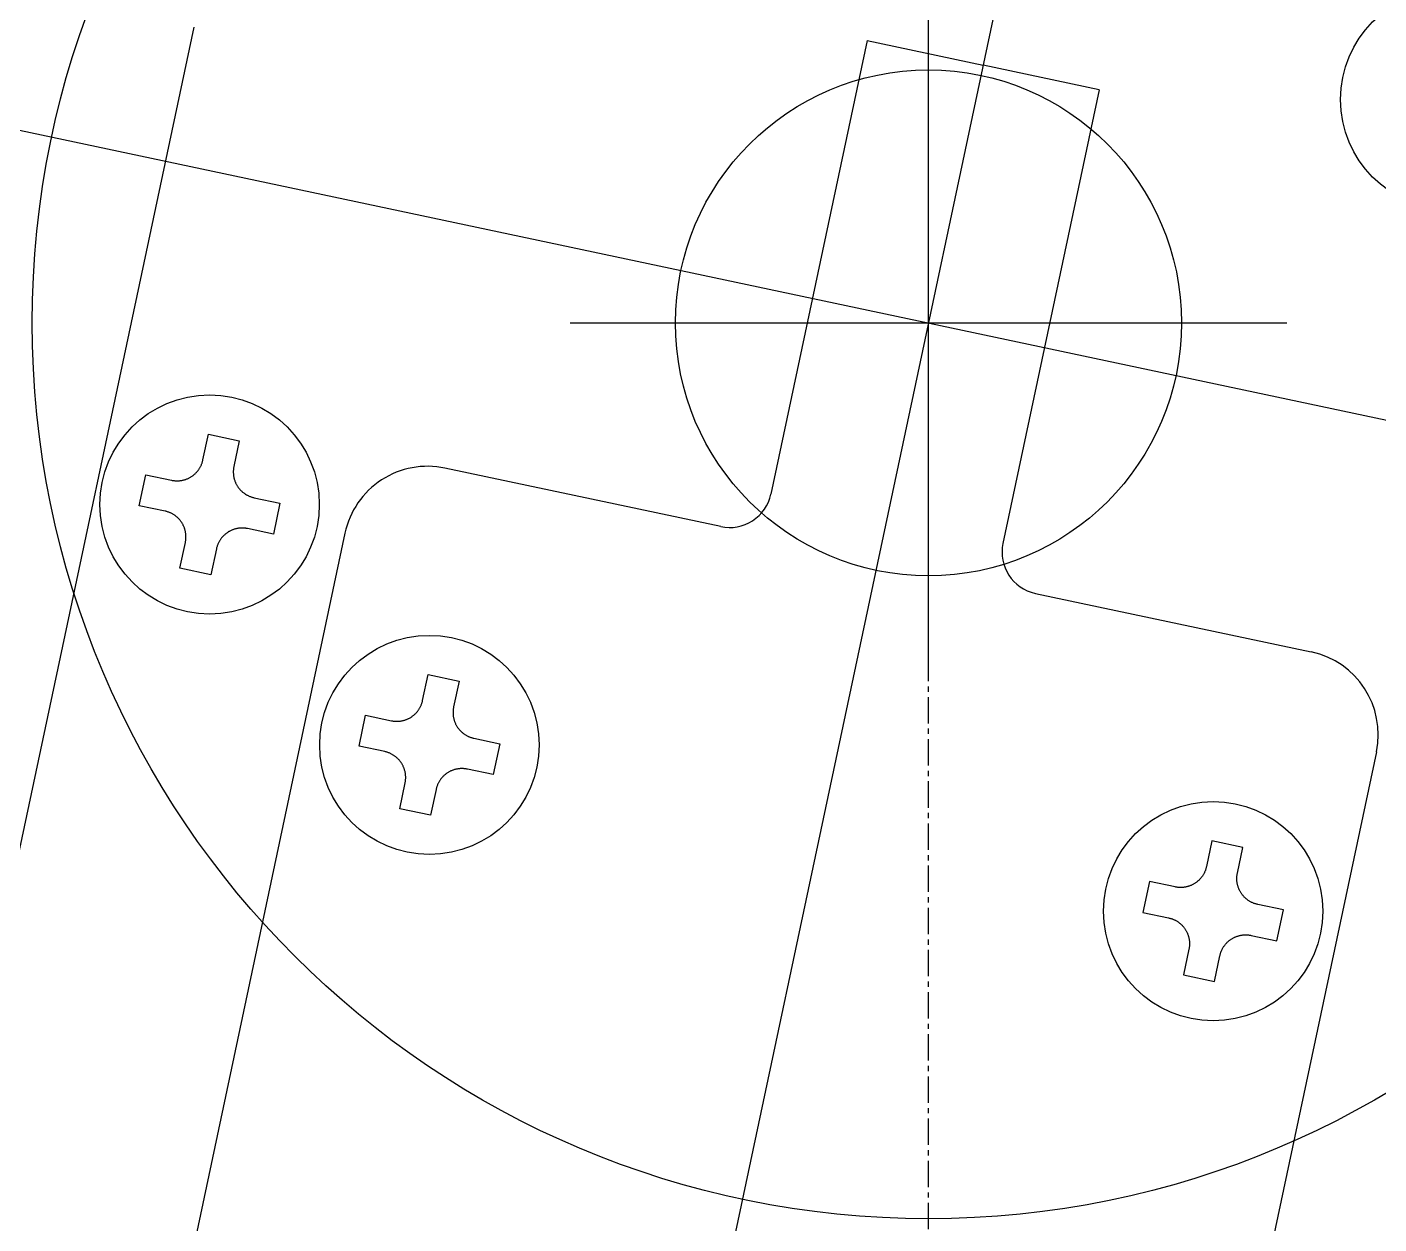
# Model space of a CAD drawing. Extents: x -668440 to 1010955, y -1678500 to 210463.
# Drawn here: x -557575 to -556934, y -896996 to -896428 of the extents above; entities that cross this region are included whole.
import ezdxf

# ---------------------------------------------------------------- set-up
doc = ezdxf.new("R2010")
doc.units = 0
doc.header["$MEASUREMENT"] = 0
doc.linetypes.add('CENTER', pattern=[2, 1.25, -0.25, 0.25, -0.25])
doc.layers.get('0').update_dxf_attribs({"color": 3, "linetype": 'CONTINUOUS'})
for name, color, linetype in [('100', 5, 'CENTER'), ('BOLT', 4, 'CONTINUOUS'), ('C400-R22-6M22_d', 7, 'CONTINUOUS'), ('chole', 7, 'CONTINUOUS'), ('cwr_d', 7, 'CONTINUOUS'), ('注記', 3, 'CONTINUOUS')]:
    doc.layers.add(name, color=color, linetype=linetype)

# ---------------------------------------------------------------- blocks, each defined once
blk = doc.blocks.new('tc02')
at = {"layer": '注記', "color": 4}
for p, q in [((-18602.46, 32824.251), (-18602.46, 32699.284)), ((-18656.19, 32781.117), (-18548.73, 32781.117))]:
    blk.add_line(p, q, dxfattribs=at)
at = {"layer": '注記', "color": 4, "linetype": 'Continuous'}
for p, q in [((-18608.086, 32793.617), (-18602.46, 32793.617)), ((-18608.086, 32793.617), (-18608.086, 32771.617)), ((-18596.834, 32793.617), (-18602.46, 32793.617)), ((-18596.834, 32793.617), (-18596.834, 32771.617)), ((-18639.46, 32787.617), (-18639.46, 32677.617)), ((-18610.086, 32769.617), (-18623.46, 32769.617)), ((-18594.835, 32769.617), (-18581.46, 32769.617)), ((-18634.772, 32768.867), (-18633.272, 32768.867)), ((-18634.772, 32767.617), (-18634.772, 32768.867)), ((-18633.272, 32768.867), (-18633.272, 32767.617)), ((-18634.919, 32767.028), (-18634.905, 32767.055)), ((-18634.905, 32767.055), (-18634.892, 32767.082)), ((-18634.892, 32767.082), (-18634.879, 32767.11)), ((-18634.879, 32767.11), (-18634.867, 32767.138)), ((-18634.867, 32767.138), (-18634.855, 32767.167)), ((-18634.855, 32767.167), (-18634.845, 32767.196)), ((-18634.845, 32767.196), (-18634.835, 32767.225)), ((-18634.835, 32767.225), (-18634.825, 32767.254)), ((-18634.825, 32767.254), (-18634.817, 32767.283)), ((-18634.817, 32767.283), (-18634.809, 32767.313)), ((-18634.809, 32767.313), (-18634.802, 32767.343)), ((-18634.802, 32767.343), (-18634.796, 32767.373)), ((-18634.796, 32767.373), (-18634.79, 32767.403)), ((-18634.79, 32767.403), (-18634.785, 32767.434)), ((-18634.785, 32767.434), (-18634.781, 32767.464)), ((-18634.781, 32767.464), (-18634.778, 32767.494)), ((-18634.778, 32767.494), (-18634.775, 32767.525)), ((-18634.775, 32767.525), (-18634.773, 32767.556)), ((-18634.773, 32767.556), (-18634.772, 32767.586)), ((-18634.772, 32767.586), (-18634.772, 32767.617)), ((-18633.272, 32767.617), (-18633.271, 32767.586)), ((-18633.271, 32767.586), (-18633.27, 32767.556)), ((-18633.27, 32767.556), (-18633.268, 32767.525)), ((-18633.268, 32767.525), (-18633.266, 32767.494)), ((-18633.266, 32767.494), (-18633.262, 32767.464)), ((-18633.262, 32767.464), (-18633.258, 32767.434)), ((-18633.258, 32767.434), (-18633.253, 32767.403)), ((-18633.253, 32767.403), (-18633.248, 32767.373)), ((-18633.248, 32767.373), (-18633.241, 32767.343)), ((-18633.241, 32767.343), (-18633.234, 32767.313)), ((-18633.234, 32767.313), (-18633.226, 32767.283)), ((-18633.226, 32767.283), (-18633.218, 32767.254)), ((-18633.218, 32767.254), (-18633.209, 32767.225)), ((-18633.209, 32767.225), (-18633.199, 32767.196)), ((-18633.199, 32767.196), (-18633.188, 32767.167)), ((-18633.188, 32767.167), (-18633.177, 32767.138)), ((-18633.177, 32767.138), (-18633.165, 32767.11)), ((-18633.165, 32767.11), (-18633.152, 32767.082)), ((-18633.152, 32767.082), (-18633.138, 32767.055)), ((-18633.138, 32767.055), (-18633.124, 32767.028)), ((-18635.808, 32766.385), (-18635.778, 32766.391)), ((-18635.778, 32766.391), (-18635.748, 32766.397)), ((-18635.748, 32766.397), (-18635.718, 32766.404)), ((-18635.718, 32766.404), (-18635.688, 32766.412)), ((-18635.688, 32766.412), (-18635.659, 32766.421)), ((-18635.659, 32766.421), (-18635.629, 32766.43)), ((-18635.629, 32766.43), (-18635.601, 32766.44)), ((-18635.601, 32766.44), (-18635.572, 32766.45)), ((-18635.572, 32766.45), (-18635.543, 32766.462)), ((-18635.543, 32766.462), (-18635.515, 32766.474)), ((-18635.515, 32766.474), (-18635.487, 32766.487)), ((-18635.487, 32766.487), (-18635.46, 32766.5)), ((-18635.46, 32766.5), (-18635.432, 32766.514)), ((-18635.432, 32766.514), (-18635.405, 32766.529)), ((-18635.405, 32766.529), (-18635.379, 32766.544)), ((-18635.379, 32766.544), (-18635.353, 32766.561)), ((-18635.353, 32766.561), (-18635.327, 32766.577)), ((-18635.327, 32766.577), (-18635.302, 32766.595)), ((-18635.302, 32766.595), (-18635.277, 32766.613)), ((-18635.277, 32766.613), (-18635.252, 32766.631)), ((-18635.252, 32766.631), (-18635.229, 32766.65)), ((-18635.229, 32766.65), (-18635.205, 32766.67)), ((-18635.205, 32766.67), (-18635.182, 32766.69)), ((-18635.182, 32766.69), (-18635.16, 32766.711)), ((-18635.16, 32766.711), (-18635.138, 32766.733)), ((-18635.138, 32766.733), (-18635.116, 32766.755)), ((-18635.116, 32766.755), (-18635.095, 32766.777)), ((-18635.095, 32766.777), (-18635.075, 32766.8)), ((-18635.075, 32766.8), (-18635.055, 32766.824)), ((-18635.055, 32766.824), (-18635.036, 32766.848)), ((-18635.036, 32766.848), (-18635.018, 32766.872)), ((-18635.018, 32766.872), (-18635, 32766.897)), ((-18635, 32766.897), (-18634.982, 32766.922)), ((-18634.982, 32766.922), (-18634.965, 32766.948)), ((-18634.965, 32766.948), (-18634.949, 32766.974)), ((-18634.949, 32766.974), (-18634.934, 32767.001)), ((-18634.934, 32767.001), (-18634.919, 32767.028)), ((-18633.124, 32767.028), (-18633.109, 32767.001)), ((-18633.109, 32767.001), (-18633.094, 32766.974)), ((-18633.094, 32766.974), (-18633.078, 32766.948)), ((-18633.078, 32766.948), (-18633.061, 32766.922)), ((-18633.061, 32766.922), (-18633.044, 32766.897)), ((-18633.044, 32766.897), (-18633.026, 32766.872)), ((-18633.026, 32766.872), (-18633.007, 32766.848)), ((-18633.007, 32766.848), (-18632.988, 32766.824)), ((-18632.988, 32766.824), (-18632.968, 32766.8)), ((-18632.968, 32766.8), (-18632.948, 32766.777)), ((-18632.948, 32766.777), (-18632.927, 32766.755)), ((-18632.927, 32766.755), (-18632.906, 32766.733)), ((-18632.906, 32766.733), (-18632.884, 32766.711)), ((-18632.884, 32766.711), (-18632.861, 32766.69)), ((-18632.861, 32766.69), (-18632.838, 32766.67)), ((-18632.838, 32766.67), (-18632.815, 32766.65)), ((-18632.815, 32766.65), (-18632.791, 32766.631)), ((-18632.791, 32766.631), (-18632.766, 32766.613)), ((-18632.766, 32766.613), (-18632.742, 32766.595)), ((-18632.742, 32766.595), (-18632.716, 32766.577)), ((-18632.716, 32766.577), (-18632.69, 32766.561)), ((-18632.69, 32766.561), (-18632.664, 32766.544)), ((-18632.664, 32766.544), (-18632.638, 32766.529)), ((-18632.638, 32766.529), (-18632.611, 32766.514)), ((-18632.611, 32766.514), (-18632.584, 32766.5)), ((-18632.584, 32766.5), (-18632.556, 32766.487)), ((-18632.556, 32766.487), (-18632.528, 32766.474)), ((-18632.528, 32766.474), (-18632.5, 32766.462)), ((-18632.5, 32766.462), (-18632.472, 32766.45)), ((-18632.472, 32766.45), (-18632.443, 32766.44)), ((-18632.443, 32766.44), (-18632.414, 32766.43)), ((-18632.414, 32766.43), (-18632.385, 32766.421)), ((-18632.385, 32766.421), (-18632.355, 32766.412)), ((-18632.355, 32766.412), (-18632.325, 32766.404)), ((-18632.325, 32766.404), (-18632.296, 32766.397)), ((-18632.296, 32766.397), (-18632.266, 32766.391)), ((-18632.266, 32766.391), (-18632.235, 32766.385)), ((-18637.272, 32764.867), (-18637.272, 32766.367)), ((-18637.272, 32766.367), (-18636.022, 32766.367)), ((-18636.022, 32766.367), (-18635.991, 32766.367)), ((-18635.991, 32766.367), (-18635.96, 32766.368)), ((-18635.96, 32766.368), (-18635.93, 32766.37)), ((-18635.93, 32766.37), (-18635.899, 32766.373)), ((-18635.899, 32766.373), (-18635.869, 32766.376)), ((-18635.869, 32766.376), (-18635.838, 32766.38)), ((-18635.838, 32766.38), (-18635.808, 32766.385)), ((-18632.235, 32766.385), (-18632.205, 32766.38)), ((-18632.205, 32766.38), (-18632.175, 32766.376)), ((-18632.175, 32766.376), (-18632.144, 32766.373)), ((-18632.144, 32766.373), (-18632.114, 32766.37)), ((-18632.114, 32766.37), (-18632.083, 32766.368)), ((-18632.083, 32766.368), (-18632.052, 32766.367)), ((-18632.052, 32766.367), (-18632.022, 32766.367)), ((-18632.022, 32766.367), (-18630.772, 32766.367)), ((-18630.772, 32766.367), (-18630.772, 32764.867)), ((-18627.46, 32765.617), (-18627.46, 32675.617)), ((-18577.46, 32765.617), (-18577.46, 32675.617)), ((-18636.022, 32764.867), (-18637.272, 32764.867)), ((-18635.991, 32764.866), (-18636.022, 32764.867)), ((-18635.96, 32764.865), (-18635.991, 32764.866)), ((-18635.93, 32764.863), (-18635.96, 32764.865)), ((-18635.899, 32764.861), (-18635.93, 32764.863)), ((-18635.869, 32764.857), (-18635.899, 32764.861)), ((-18635.838, 32764.853), (-18635.869, 32764.857)), ((-18635.808, 32764.848), (-18635.838, 32764.853)), ((-18635.778, 32764.843), (-18635.808, 32764.848)), ((-18635.748, 32764.836), (-18635.778, 32764.843)), ((-18635.718, 32764.829), (-18635.748, 32764.836)), ((-18635.688, 32764.821), (-18635.718, 32764.829)), ((-18635.659, 32764.813), (-18635.688, 32764.821)), ((-18635.629, 32764.804), (-18635.659, 32764.813)), ((-18635.601, 32764.794), (-18635.629, 32764.804)), ((-18635.572, 32764.783), (-18635.601, 32764.794)), ((-18635.543, 32764.771), (-18635.572, 32764.783)), ((-18635.515, 32764.759), (-18635.543, 32764.771)), ((-18635.487, 32764.747), (-18635.515, 32764.759)), ((-18635.46, 32764.733), (-18635.487, 32764.747)), ((-18635.432, 32764.719), (-18635.46, 32764.733)), ((-18635.405, 32764.704), (-18635.432, 32764.719)), ((-18635.379, 32764.689), (-18635.405, 32764.704)), ((-18635.353, 32764.673), (-18635.379, 32764.689)), ((-18635.327, 32764.656), (-18635.353, 32764.673)), ((-18635.302, 32764.639), (-18635.327, 32764.656)), ((-18635.277, 32764.621), (-18635.302, 32764.639)), ((-18635.252, 32764.602), (-18635.277, 32764.621)), ((-18635.229, 32764.583), (-18635.252, 32764.602)), ((-18635.205, 32764.563), (-18635.229, 32764.583)), ((-18635.182, 32764.543), (-18635.205, 32764.563)), ((-18635.16, 32764.522), (-18635.182, 32764.543)), ((-18635.138, 32764.5), (-18635.16, 32764.522)), ((-18635.116, 32764.478), (-18635.138, 32764.5)), ((-18635.095, 32764.456), (-18635.116, 32764.478)), ((-18632.927, 32764.478), (-18632.948, 32764.456)), ((-18632.906, 32764.5), (-18632.927, 32764.478)), ((-18632.884, 32764.522), (-18632.906, 32764.5)), ((-18632.861, 32764.543), (-18632.884, 32764.522)), ((-18632.838, 32764.563), (-18632.861, 32764.543)), ((-18632.815, 32764.583), (-18632.838, 32764.563)), ((-18632.791, 32764.602), (-18632.815, 32764.583)), ((-18632.766, 32764.621), (-18632.791, 32764.602)), ((-18632.742, 32764.639), (-18632.766, 32764.621)), ((-18632.716, 32764.656), (-18632.742, 32764.639)), ((-18632.69, 32764.673), (-18632.716, 32764.656)), ((-18632.664, 32764.689), (-18632.69, 32764.673)), ((-18632.638, 32764.704), (-18632.664, 32764.689)), ((-18632.611, 32764.719), (-18632.638, 32764.704)), ((-18632.584, 32764.733), (-18632.611, 32764.719)), ((-18632.556, 32764.747), (-18632.584, 32764.733)), ((-18632.528, 32764.759), (-18632.556, 32764.747)), ((-18632.5, 32764.771), (-18632.528, 32764.759)), ((-18632.472, 32764.783), (-18632.5, 32764.771)), ((-18632.443, 32764.794), (-18632.472, 32764.783)), ((-18632.414, 32764.804), (-18632.443, 32764.794)), ((-18632.385, 32764.813), (-18632.414, 32764.804)), ((-18632.355, 32764.821), (-18632.385, 32764.813)), ((-18632.326, 32764.829), (-18632.355, 32764.821)), ((-18632.296, 32764.836), (-18632.326, 32764.829)), ((-18632.266, 32764.843), (-18632.296, 32764.836)), ((-18632.235, 32764.848), (-18632.266, 32764.843)), ((-18632.205, 32764.853), (-18632.235, 32764.848)), ((-18632.175, 32764.857), (-18632.205, 32764.853)), ((-18632.144, 32764.861), (-18632.175, 32764.857)), ((-18632.114, 32764.863), (-18632.144, 32764.861)), ((-18632.083, 32764.865), (-18632.114, 32764.863)), ((-18632.052, 32764.866), (-18632.083, 32764.865)), ((-18632.022, 32764.867), (-18632.052, 32764.866)), ((-18630.772, 32764.867), (-18632.022, 32764.867)), ((-18635.075, 32764.433), (-18635.095, 32764.456)), ((-18635.055, 32764.409), (-18635.075, 32764.433)), ((-18635.036, 32764.386), (-18635.055, 32764.409)), ((-18635.018, 32764.361), (-18635.036, 32764.386)), ((-18635, 32764.336), (-18635.018, 32764.361)), ((-18634.982, 32764.311), (-18635, 32764.336)), ((-18634.965, 32764.285), (-18634.982, 32764.311)), ((-18634.949, 32764.259), (-18634.965, 32764.285)), ((-18634.934, 32764.233), (-18634.949, 32764.259)), ((-18634.919, 32764.206), (-18634.934, 32764.233)), ((-18634.905, 32764.178), (-18634.919, 32764.206)), ((-18634.892, 32764.151), (-18634.905, 32764.178)), ((-18634.879, 32764.123), (-18634.892, 32764.151)), ((-18634.867, 32764.095), (-18634.879, 32764.123)), ((-18634.855, 32764.066), (-18634.867, 32764.095)), ((-18634.845, 32764.038), (-18634.855, 32764.066)), ((-18634.835, 32764.008), (-18634.845, 32764.038)), ((-18634.825, 32763.979), (-18634.835, 32764.008)), ((-18634.817, 32763.95), (-18634.825, 32763.979)), ((-18634.809, 32763.92), (-18634.817, 32763.95)), ((-18634.802, 32763.89), (-18634.809, 32763.92)), ((-18634.796, 32763.86), (-18634.802, 32763.89)), ((-18634.79, 32763.83), (-18634.796, 32763.86)), ((-18634.785, 32763.8), (-18634.79, 32763.83)), ((-18633.253, 32763.83), (-18633.258, 32763.8)), ((-18633.248, 32763.86), (-18633.253, 32763.83)), ((-18633.241, 32763.89), (-18633.248, 32763.86)), ((-18633.234, 32763.92), (-18633.241, 32763.89)), ((-18633.226, 32763.95), (-18633.234, 32763.92)), ((-18633.218, 32763.979), (-18633.226, 32763.95)), ((-18633.209, 32764.008), (-18633.218, 32763.979)), ((-18633.199, 32764.038), (-18633.209, 32764.008)), ((-18633.188, 32764.066), (-18633.199, 32764.038)), ((-18633.177, 32764.095), (-18633.188, 32764.066)), ((-18633.165, 32764.123), (-18633.177, 32764.095)), ((-18633.152, 32764.151), (-18633.165, 32764.123)), ((-18633.138, 32764.178), (-18633.152, 32764.151)), ((-18633.124, 32764.206), (-18633.138, 32764.178)), ((-18633.109, 32764.233), (-18633.124, 32764.206)), ((-18633.094, 32764.259), (-18633.109, 32764.233)), ((-18633.078, 32764.285), (-18633.094, 32764.259)), ((-18633.061, 32764.311), (-18633.078, 32764.285)), ((-18633.044, 32764.336), (-18633.061, 32764.311)), ((-18633.026, 32764.361), (-18633.044, 32764.336)), ((-18633.007, 32764.386), (-18633.026, 32764.361)), ((-18632.988, 32764.409), (-18633.007, 32764.386)), ((-18632.968, 32764.433), (-18632.988, 32764.409)), ((-18632.948, 32764.456), (-18632.968, 32764.433)), ((-18634.781, 32763.769), (-18634.785, 32763.8)), ((-18634.778, 32763.739), (-18634.781, 32763.769)), ((-18634.775, 32763.708), (-18634.778, 32763.739)), ((-18634.773, 32763.678), (-18634.775, 32763.708)), ((-18634.772, 32763.647), (-18634.773, 32763.678)), ((-18634.772, 32763.617), (-18634.772, 32763.647)), ((-18634.772, 32762.367), (-18634.772, 32763.617)), ((-18633.271, 32763.647), (-18633.272, 32763.617)), ((-18633.272, 32763.617), (-18633.272, 32762.367)), ((-18633.27, 32763.678), (-18633.271, 32763.647)), ((-18633.268, 32763.708), (-18633.27, 32763.678)), ((-18633.266, 32763.739), (-18633.268, 32763.708)), ((-18633.262, 32763.769), (-18633.266, 32763.739)), ((-18633.258, 32763.8), (-18633.262, 32763.769)), ((-18633.272, 32762.367), (-18634.772, 32762.367)), ((-18622.21, 32759.867), (-18620.71, 32759.867)), ((-18622.21, 32758.617), (-18622.21, 32759.867)), ((-18620.71, 32759.867), (-18620.71, 32758.617)), ((-18582.71, 32759.867), (-18584.21, 32759.867)), ((-18584.21, 32759.867), (-18584.21, 32758.617)), ((-18582.71, 32758.617), (-18582.71, 32759.867)), ((-18622.358, 32758.028), (-18622.344, 32758.055)), ((-18622.344, 32758.055), (-18622.33, 32758.082)), ((-18622.33, 32758.082), (-18622.318, 32758.11)), ((-18622.318, 32758.11), (-18622.305, 32758.138)), ((-18622.305, 32758.138), (-18622.294, 32758.167)), ((-18622.294, 32758.167), (-18622.283, 32758.196)), ((-18622.283, 32758.196), (-18622.273, 32758.225)), ((-18622.273, 32758.225), (-18622.264, 32758.254)), ((-18622.264, 32758.254), (-18622.256, 32758.283)), ((-18622.256, 32758.283), (-18622.248, 32758.313)), ((-18622.248, 32758.313), (-18622.241, 32758.343)), ((-18622.241, 32758.343), (-18622.234, 32758.373)), ((-18622.234, 32758.373), (-18622.229, 32758.403)), ((-18622.229, 32758.403), (-18622.224, 32758.434)), ((-18622.224, 32758.434), (-18622.22, 32758.464)), ((-18622.22, 32758.464), (-18622.216, 32758.494)), ((-18622.216, 32758.494), (-18622.214, 32758.525)), ((-18622.214, 32758.525), (-18622.212, 32758.556)), ((-18622.212, 32758.556), (-18622.211, 32758.586)), ((-18622.211, 32758.586), (-18622.21, 32758.617)), ((-18620.71, 32758.617), (-18620.71, 32758.586)), ((-18620.71, 32758.586), (-18620.709, 32758.556)), ((-18620.709, 32758.556), (-18620.707, 32758.525)), ((-18620.707, 32758.525), (-18620.704, 32758.494)), ((-18620.704, 32758.494), (-18620.701, 32758.464)), ((-18620.701, 32758.464), (-18620.697, 32758.434)), ((-18620.697, 32758.434), (-18620.692, 32758.403)), ((-18620.692, 32758.403), (-18620.686, 32758.373)), ((-18620.686, 32758.373), (-18620.68, 32758.343)), ((-18620.68, 32758.343), (-18620.673, 32758.313)), ((-18620.673, 32758.313), (-18620.665, 32758.283)), ((-18620.665, 32758.283), (-18620.657, 32758.254)), ((-18620.657, 32758.254), (-18620.647, 32758.225)), ((-18620.647, 32758.225), (-18620.637, 32758.196)), ((-18620.637, 32758.196), (-18620.627, 32758.167)), ((-18620.627, 32758.167), (-18620.615, 32758.138)), ((-18620.615, 32758.138), (-18620.603, 32758.11)), ((-18620.603, 32758.11), (-18620.591, 32758.082)), ((-18620.591, 32758.082), (-18620.577, 32758.055)), ((-18620.577, 32758.055), (-18620.563, 32758.028)), ((-18584.344, 32758.055), (-18584.358, 32758.028)), ((-18584.33, 32758.082), (-18584.344, 32758.055)), ((-18584.318, 32758.11), (-18584.33, 32758.082)), ((-18584.305, 32758.138), (-18584.318, 32758.11)), ((-18584.294, 32758.167), (-18584.305, 32758.138)), ((-18584.283, 32758.196), (-18584.294, 32758.167)), ((-18584.273, 32758.225), (-18584.283, 32758.196)), ((-18584.264, 32758.254), (-18584.273, 32758.225)), ((-18584.256, 32758.283), (-18584.264, 32758.254)), ((-18584.248, 32758.313), (-18584.256, 32758.283)), ((-18584.241, 32758.343), (-18584.248, 32758.313)), ((-18584.234, 32758.373), (-18584.241, 32758.343)), ((-18584.229, 32758.403), (-18584.234, 32758.373)), ((-18584.224, 32758.434), (-18584.229, 32758.403)), ((-18584.22, 32758.464), (-18584.224, 32758.434)), ((-18584.216, 32758.494), (-18584.22, 32758.464)), ((-18584.214, 32758.525), (-18584.216, 32758.494)), ((-18584.212, 32758.556), (-18584.214, 32758.525)), ((-18584.211, 32758.586), (-18584.212, 32758.556)), ((-18584.21, 32758.617), (-18584.211, 32758.586)), ((-18582.71, 32758.586), (-18582.71, 32758.617)), ((-18582.709, 32758.556), (-18582.71, 32758.586)), ((-18582.707, 32758.525), (-18582.709, 32758.556)), ((-18582.704, 32758.494), (-18582.707, 32758.525)), ((-18582.701, 32758.464), (-18582.704, 32758.494)), ((-18582.697, 32758.434), (-18582.701, 32758.464)), ((-18582.692, 32758.403), (-18582.697, 32758.434)), ((-18582.686, 32758.373), (-18582.692, 32758.403)), ((-18582.68, 32758.343), (-18582.686, 32758.373)), ((-18582.673, 32758.313), (-18582.68, 32758.343)), ((-18582.665, 32758.283), (-18582.673, 32758.313)), ((-18582.657, 32758.254), (-18582.665, 32758.283)), ((-18582.647, 32758.225), (-18582.657, 32758.254)), ((-18582.637, 32758.196), (-18582.647, 32758.225)), ((-18582.627, 32758.167), (-18582.637, 32758.196)), ((-18582.615, 32758.138), (-18582.627, 32758.167)), ((-18582.603, 32758.11), (-18582.615, 32758.138)), ((-18582.59, 32758.082), (-18582.603, 32758.11)), ((-18582.577, 32758.055), (-18582.59, 32758.082)), ((-18582.563, 32758.028), (-18582.577, 32758.055)), ((-18623.157, 32757.404), (-18623.127, 32757.412)), ((-18623.127, 32757.412), (-18623.097, 32757.421)), ((-18623.097, 32757.421), (-18623.068, 32757.43)), ((-18623.068, 32757.43), (-18623.039, 32757.44)), ((-18623.039, 32757.44), (-18623.011, 32757.45)), ((-18623.011, 32757.45), (-18622.982, 32757.462)), ((-18622.982, 32757.462), (-18622.954, 32757.474)), ((-18622.954, 32757.474), (-18622.926, 32757.487)), ((-18622.926, 32757.487), (-18622.898, 32757.5)), ((-18622.898, 32757.5), (-18622.871, 32757.514)), ((-18622.871, 32757.514), (-18622.844, 32757.529)), ((-18622.844, 32757.529), (-18622.818, 32757.544)), ((-18622.818, 32757.544), (-18622.792, 32757.561)), ((-18622.792, 32757.561), (-18622.766, 32757.577)), ((-18622.766, 32757.577), (-18622.741, 32757.595)), ((-18622.741, 32757.595), (-18622.716, 32757.613)), ((-18622.716, 32757.613), (-18622.691, 32757.631)), ((-18622.691, 32757.631), (-18622.667, 32757.65)), ((-18622.667, 32757.65), (-18622.644, 32757.67)), ((-18622.644, 32757.67), (-18622.621, 32757.691)), ((-18622.621, 32757.691), (-18622.598, 32757.711)), ((-18622.598, 32757.711), (-18622.576, 32757.733)), ((-18622.576, 32757.733), (-18622.555, 32757.755)), ((-18622.555, 32757.755), (-18622.534, 32757.777)), ((-18622.534, 32757.777), (-18622.514, 32757.8)), ((-18622.514, 32757.8), (-18622.494, 32757.824)), ((-18622.494, 32757.824), (-18622.475, 32757.848)), ((-18622.475, 32757.848), (-18622.456, 32757.872)), ((-18622.456, 32757.872), (-18622.438, 32757.897)), ((-18622.438, 32757.897), (-18622.421, 32757.922)), ((-18622.421, 32757.922), (-18622.404, 32757.948)), ((-18622.404, 32757.948), (-18622.388, 32757.974)), ((-18622.388, 32757.974), (-18622.373, 32758.001)), ((-18622.373, 32758.001), (-18622.358, 32758.028)), ((-18620.563, 32758.028), (-18620.548, 32758.001)), ((-18620.548, 32758.001), (-18620.533, 32757.974)), ((-18620.533, 32757.974), (-18620.517, 32757.948)), ((-18620.517, 32757.948), (-18620.5, 32757.922)), ((-18620.5, 32757.922), (-18620.483, 32757.897)), ((-18620.483, 32757.897), (-18620.464, 32757.872)), ((-18620.464, 32757.872), (-18620.446, 32757.848)), ((-18620.446, 32757.848), (-18620.427, 32757.824)), ((-18620.427, 32757.824), (-18620.407, 32757.8)), ((-18620.407, 32757.8), (-18620.387, 32757.777)), ((-18620.387, 32757.777), (-18620.366, 32757.755)), ((-18620.366, 32757.755), (-18620.344, 32757.733)), ((-18620.344, 32757.733), (-18620.322, 32757.711)), ((-18620.322, 32757.711), (-18620.3, 32757.69)), ((-18620.3, 32757.69), (-18620.277, 32757.67)), ((-18620.277, 32757.67), (-18620.254, 32757.65)), ((-18620.254, 32757.65), (-18620.23, 32757.631)), ((-18620.23, 32757.631), (-18620.205, 32757.613)), ((-18620.205, 32757.613), (-18620.18, 32757.595)), ((-18620.18, 32757.595), (-18620.155, 32757.577)), ((-18620.155, 32757.577), (-18620.129, 32757.561)), ((-18620.129, 32757.561), (-18620.103, 32757.544)), ((-18620.103, 32757.544), (-18620.077, 32757.529)), ((-18620.077, 32757.529), (-18620.05, 32757.514)), ((-18620.05, 32757.514), (-18620.023, 32757.5)), ((-18620.023, 32757.5), (-18619.995, 32757.487)), ((-18619.995, 32757.487), (-18619.967, 32757.474)), ((-18619.967, 32757.474), (-18619.939, 32757.462)), ((-18619.939, 32757.462), (-18619.91, 32757.45)), ((-18619.91, 32757.45), (-18619.882, 32757.44)), ((-18619.882, 32757.44), (-18619.853, 32757.43)), ((-18619.853, 32757.43), (-18619.823, 32757.421)), ((-18619.823, 32757.421), (-18619.794, 32757.412)), ((-18619.794, 32757.412), (-18619.764, 32757.404)), ((-18585.127, 32757.412), (-18585.157, 32757.404)), ((-18585.098, 32757.421), (-18585.127, 32757.412)), ((-18585.068, 32757.43), (-18585.098, 32757.421)), ((-18585.039, 32757.44), (-18585.068, 32757.43)), ((-18585.01, 32757.45), (-18585.039, 32757.44)), ((-18584.982, 32757.462), (-18585.01, 32757.45)), ((-18584.954, 32757.474), (-18584.982, 32757.462)), ((-18584.926, 32757.487), (-18584.954, 32757.474)), ((-18584.898, 32757.5), (-18584.926, 32757.487)), ((-18584.871, 32757.514), (-18584.898, 32757.5)), ((-18584.844, 32757.529), (-18584.871, 32757.514)), ((-18584.818, 32757.544), (-18584.844, 32757.529)), ((-18584.792, 32757.561), (-18584.818, 32757.544)), ((-18584.766, 32757.577), (-18584.792, 32757.561)), ((-18584.741, 32757.595), (-18584.766, 32757.577)), ((-18584.716, 32757.613), (-18584.741, 32757.595)), ((-18584.691, 32757.631), (-18584.716, 32757.613)), ((-18584.667, 32757.65), (-18584.691, 32757.631)), ((-18584.644, 32757.67), (-18584.667, 32757.65)), ((-18584.621, 32757.691), (-18584.644, 32757.67)), ((-18584.598, 32757.711), (-18584.621, 32757.691)), ((-18584.576, 32757.733), (-18584.598, 32757.711)), ((-18584.555, 32757.755), (-18584.576, 32757.733)), ((-18584.534, 32757.777), (-18584.555, 32757.755)), ((-18584.514, 32757.8), (-18584.534, 32757.777)), ((-18584.494, 32757.824), (-18584.514, 32757.8)), ((-18584.475, 32757.848), (-18584.494, 32757.824)), ((-18584.456, 32757.872), (-18584.475, 32757.848)), ((-18584.438, 32757.897), (-18584.456, 32757.872)), ((-18584.421, 32757.922), (-18584.438, 32757.897)), ((-18584.404, 32757.948), (-18584.421, 32757.922)), ((-18584.388, 32757.974), (-18584.404, 32757.948)), ((-18584.373, 32758.001), (-18584.388, 32757.974)), ((-18584.358, 32758.028), (-18584.373, 32758.001)), ((-18582.548, 32758.001), (-18582.563, 32758.028)), ((-18582.533, 32757.974), (-18582.548, 32758.001)), ((-18582.517, 32757.948), (-18582.533, 32757.974)), ((-18582.5, 32757.922), (-18582.517, 32757.948)), ((-18582.482, 32757.897), (-18582.5, 32757.922)), ((-18582.465, 32757.872), (-18582.482, 32757.897)), ((-18582.446, 32757.848), (-18582.465, 32757.872)), ((-18582.427, 32757.824), (-18582.446, 32757.848)), ((-18582.407, 32757.8), (-18582.427, 32757.824)), ((-18582.387, 32757.777), (-18582.407, 32757.8)), ((-18582.366, 32757.755), (-18582.387, 32757.777)), ((-18582.344, 32757.733), (-18582.366, 32757.755)), ((-18582.323, 32757.711), (-18582.344, 32757.733)), ((-18582.3, 32757.69), (-18582.323, 32757.711)), ((-18582.277, 32757.67), (-18582.3, 32757.69)), ((-18582.253, 32757.65), (-18582.277, 32757.67)), ((-18582.23, 32757.631), (-18582.253, 32757.65)), ((-18582.205, 32757.613), (-18582.23, 32757.631)), ((-18582.18, 32757.595), (-18582.205, 32757.613)), ((-18582.155, 32757.577), (-18582.18, 32757.595)), ((-18582.129, 32757.561), (-18582.155, 32757.577)), ((-18582.103, 32757.544), (-18582.129, 32757.561)), ((-18582.077, 32757.529), (-18582.103, 32757.544)), ((-18582.05, 32757.514), (-18582.077, 32757.529)), ((-18582.022, 32757.5), (-18582.05, 32757.514)), ((-18581.995, 32757.487), (-18582.022, 32757.5)), ((-18581.967, 32757.474), (-18581.995, 32757.487)), ((-18581.939, 32757.462), (-18581.967, 32757.474)), ((-18581.91, 32757.45), (-18581.939, 32757.462)), ((-18581.882, 32757.44), (-18581.91, 32757.45)), ((-18581.853, 32757.43), (-18581.882, 32757.44)), ((-18581.823, 32757.421), (-18581.853, 32757.43)), ((-18581.794, 32757.412), (-18581.823, 32757.421)), ((-18581.764, 32757.404), (-18581.794, 32757.412)), ((-18624.71, 32755.867), (-18624.71, 32757.367)), ((-18624.71, 32757.367), (-18623.46, 32757.367)), ((-18623.46, 32757.367), (-18623.43, 32757.367)), ((-18623.43, 32757.367), (-18623.399, 32757.368)), ((-18623.399, 32757.368), (-18623.368, 32757.37)), ((-18623.368, 32757.37), (-18623.338, 32757.373)), ((-18623.338, 32757.373), (-18623.307, 32757.376)), ((-18623.307, 32757.376), (-18623.277, 32757.38)), ((-18623.277, 32757.38), (-18623.247, 32757.385)), ((-18623.247, 32757.385), (-18623.217, 32757.391)), ((-18623.217, 32757.391), (-18623.186, 32757.397)), ((-18623.186, 32757.397), (-18623.157, 32757.404)), ((-18619.764, 32757.404), (-18619.734, 32757.397)), ((-18619.734, 32757.397), (-18619.704, 32757.391)), ((-18619.704, 32757.391), (-18619.674, 32757.385)), ((-18619.674, 32757.385), (-18619.644, 32757.38)), ((-18619.644, 32757.38), (-18619.613, 32757.376)), ((-18619.613, 32757.376), (-18619.583, 32757.373)), ((-18619.583, 32757.373), (-18619.552, 32757.37)), ((-18619.552, 32757.37), (-18619.522, 32757.368)), ((-18619.522, 32757.368), (-18619.491, 32757.367)), ((-18619.491, 32757.367), (-18619.46, 32757.367)), ((-18619.46, 32757.367), (-18618.21, 32757.367)), ((-18618.21, 32757.367), (-18618.21, 32755.867)), ((-18585.46, 32757.367), (-18586.71, 32757.367)), ((-18586.71, 32757.367), (-18586.71, 32755.867)), ((-18585.43, 32757.367), (-18585.46, 32757.367)), ((-18585.399, 32757.368), (-18585.43, 32757.367)), ((-18585.368, 32757.37), (-18585.399, 32757.368)), ((-18585.338, 32757.373), (-18585.368, 32757.37)), ((-18585.307, 32757.376), (-18585.338, 32757.373)), ((-18585.277, 32757.38), (-18585.307, 32757.376)), ((-18585.247, 32757.385), (-18585.277, 32757.38)), ((-18585.217, 32757.391), (-18585.247, 32757.385)), ((-18585.186, 32757.397), (-18585.217, 32757.391)), ((-18585.157, 32757.404), (-18585.186, 32757.397)), ((-18581.734, 32757.397), (-18581.764, 32757.404)), ((-18581.704, 32757.391), (-18581.734, 32757.397)), ((-18581.674, 32757.385), (-18581.704, 32757.391)), ((-18581.644, 32757.38), (-18581.674, 32757.385)), ((-18581.613, 32757.376), (-18581.644, 32757.38)), ((-18581.583, 32757.373), (-18581.613, 32757.376)), ((-18581.552, 32757.37), (-18581.583, 32757.373)), ((-18581.522, 32757.368), (-18581.552, 32757.37)), ((-18581.491, 32757.367), (-18581.522, 32757.368)), ((-18581.46, 32757.367), (-18581.491, 32757.367)), ((-18580.21, 32757.367), (-18581.46, 32757.367)), ((-18580.21, 32755.867), (-18580.21, 32757.367)), ((-18623.46, 32755.867), (-18624.71, 32755.867)), ((-18623.43, 32755.866), (-18623.46, 32755.867)), ((-18623.399, 32755.865), (-18623.43, 32755.866)), ((-18623.368, 32755.863), (-18623.399, 32755.865)), ((-18623.338, 32755.861), (-18623.368, 32755.863)), ((-18623.307, 32755.857), (-18623.338, 32755.861)), ((-18623.277, 32755.853), (-18623.307, 32755.857)), ((-18623.247, 32755.848), (-18623.277, 32755.853)), ((-18623.217, 32755.843), (-18623.247, 32755.848)), ((-18623.186, 32755.836), (-18623.217, 32755.843)), ((-18623.157, 32755.829), (-18623.186, 32755.836)), ((-18623.127, 32755.821), (-18623.157, 32755.829)), ((-18623.097, 32755.813), (-18623.127, 32755.821)), ((-18623.068, 32755.804), (-18623.097, 32755.813)), ((-18623.039, 32755.794), (-18623.068, 32755.804)), ((-18623.011, 32755.783), (-18623.039, 32755.794)), ((-18622.982, 32755.771), (-18623.011, 32755.783)), ((-18622.954, 32755.759), (-18622.982, 32755.771)), ((-18622.926, 32755.747), (-18622.954, 32755.759)), ((-18622.898, 32755.733), (-18622.926, 32755.747)), ((-18622.871, 32755.719), (-18622.898, 32755.733)), ((-18622.844, 32755.704), (-18622.871, 32755.719)), ((-18622.818, 32755.689), (-18622.844, 32755.704)), ((-18622.792, 32755.673), (-18622.818, 32755.689)), ((-18622.766, 32755.656), (-18622.792, 32755.673)), ((-18622.741, 32755.639), (-18622.766, 32755.656)), ((-18622.716, 32755.621), (-18622.741, 32755.639)), ((-18622.691, 32755.602), (-18622.716, 32755.621)), ((-18622.667, 32755.583), (-18622.691, 32755.602)), ((-18622.644, 32755.563), (-18622.667, 32755.583)), ((-18622.621, 32755.543), (-18622.644, 32755.563)), ((-18622.598, 32755.522), (-18622.621, 32755.543)), ((-18622.576, 32755.5), (-18622.598, 32755.522)), ((-18622.555, 32755.478), (-18622.576, 32755.5)), ((-18620.344, 32755.5), (-18620.366, 32755.478)), ((-18620.322, 32755.522), (-18620.344, 32755.5)), ((-18620.3, 32755.543), (-18620.322, 32755.522)), ((-18620.277, 32755.563), (-18620.3, 32755.543)), ((-18620.254, 32755.583), (-18620.277, 32755.563)), ((-18620.23, 32755.602), (-18620.254, 32755.583)), ((-18620.205, 32755.621), (-18620.23, 32755.602)), ((-18620.18, 32755.639), (-18620.205, 32755.621)), ((-18620.155, 32755.656), (-18620.18, 32755.639)), ((-18620.129, 32755.673), (-18620.155, 32755.656)), ((-18620.103, 32755.689), (-18620.129, 32755.673)), ((-18620.077, 32755.704), (-18620.103, 32755.689)), ((-18620.05, 32755.719), (-18620.077, 32755.704)), ((-18620.023, 32755.733), (-18620.05, 32755.719)), ((-18619.995, 32755.747), (-18620.023, 32755.733)), ((-18619.967, 32755.759), (-18619.995, 32755.747)), ((-18619.939, 32755.771), (-18619.967, 32755.759)), ((-18619.91, 32755.783), (-18619.939, 32755.771)), ((-18619.882, 32755.794), (-18619.91, 32755.783)), ((-18619.853, 32755.804), (-18619.882, 32755.794)), ((-18619.823, 32755.813), (-18619.853, 32755.804)), ((-18619.794, 32755.821), (-18619.823, 32755.813)), ((-18619.764, 32755.829), (-18619.794, 32755.821)), ((-18619.734, 32755.836), (-18619.764, 32755.829)), ((-18619.704, 32755.843), (-18619.734, 32755.836)), ((-18619.674, 32755.848), (-18619.704, 32755.843)), ((-18619.644, 32755.853), (-18619.674, 32755.848)), ((-18619.613, 32755.857), (-18619.644, 32755.853)), ((-18619.583, 32755.861), (-18619.613, 32755.857)), ((-18619.552, 32755.863), (-18619.583, 32755.861)), ((-18619.522, 32755.865), (-18619.552, 32755.863)), ((-18619.491, 32755.866), (-18619.522, 32755.865)), ((-18619.46, 32755.867), (-18619.491, 32755.866)), ((-18618.21, 32755.867), (-18619.46, 32755.867)), ((-18586.71, 32755.867), (-18585.46, 32755.867)), ((-18585.46, 32755.867), (-18585.43, 32755.866)), ((-18585.43, 32755.866), (-18585.399, 32755.865)), ((-18585.399, 32755.865), (-18585.368, 32755.863)), ((-18585.368, 32755.863), (-18585.338, 32755.861)), ((-18585.338, 32755.861), (-18585.307, 32755.857)), ((-18585.307, 32755.857), (-18585.277, 32755.853)), ((-18585.277, 32755.853), (-18585.247, 32755.848)), ((-18585.247, 32755.848), (-18585.217, 32755.843)), ((-18585.217, 32755.843), (-18585.186, 32755.836)), ((-18585.186, 32755.836), (-18585.157, 32755.829)), ((-18585.157, 32755.829), (-18585.127, 32755.821)), ((-18585.127, 32755.821), (-18585.098, 32755.813)), ((-18585.098, 32755.813), (-18585.068, 32755.804)), ((-18585.068, 32755.804), (-18585.039, 32755.794)), ((-18585.039, 32755.794), (-18585.01, 32755.783)), ((-18585.01, 32755.783), (-18584.982, 32755.771)), ((-18584.982, 32755.771), (-18584.954, 32755.759)), ((-18584.954, 32755.759), (-18584.926, 32755.747)), ((-18584.926, 32755.747), (-18584.898, 32755.733)), ((-18584.898, 32755.733), (-18584.871, 32755.719)), ((-18584.871, 32755.719), (-18584.844, 32755.704)), ((-18584.844, 32755.704), (-18584.818, 32755.689)), ((-18584.818, 32755.689), (-18584.792, 32755.673)), ((-18584.792, 32755.673), (-18584.766, 32755.656)), ((-18584.766, 32755.656), (-18584.741, 32755.639)), ((-18584.741, 32755.639), (-18584.716, 32755.621)), ((-18584.716, 32755.621), (-18584.691, 32755.602)), ((-18584.691, 32755.602), (-18584.667, 32755.583)), ((-18584.667, 32755.583), (-18584.644, 32755.563)), ((-18584.644, 32755.563), (-18584.621, 32755.543)), ((-18584.621, 32755.543), (-18584.598, 32755.522)), ((-18584.598, 32755.522), (-18584.576, 32755.5)), ((-18584.576, 32755.5), (-18584.555, 32755.478)), ((-18582.366, 32755.478), (-18582.344, 32755.5)), ((-18582.344, 32755.5), (-18582.323, 32755.522)), ((-18582.323, 32755.522), (-18582.3, 32755.543)), ((-18582.3, 32755.543), (-18582.277, 32755.563)), ((-18582.277, 32755.563), (-18582.253, 32755.583)), ((-18582.253, 32755.583), (-18582.23, 32755.602)), ((-18582.23, 32755.602), (-18582.205, 32755.621)), ((-18582.205, 32755.621), (-18582.18, 32755.639)), ((-18582.18, 32755.639), (-18582.155, 32755.656)), ((-18582.155, 32755.656), (-18582.129, 32755.673)), ((-18582.129, 32755.673), (-18582.103, 32755.689)), ((-18582.103, 32755.689), (-18582.077, 32755.704)), ((-18582.077, 32755.704), (-18582.05, 32755.719)), ((-18582.05, 32755.719), (-18582.022, 32755.733)), ((-18582.022, 32755.733), (-18581.995, 32755.747)), ((-18581.995, 32755.747), (-18581.967, 32755.759)), ((-18581.967, 32755.759), (-18581.939, 32755.771)), ((-18581.939, 32755.771), (-18581.91, 32755.783)), ((-18581.91, 32755.783), (-18581.882, 32755.794)), ((-18581.882, 32755.794), (-18581.853, 32755.804)), ((-18581.853, 32755.804), (-18581.823, 32755.813)), ((-18581.823, 32755.813), (-18581.794, 32755.821)), ((-18581.794, 32755.821), (-18581.764, 32755.829)), ((-18581.764, 32755.829), (-18581.734, 32755.836)), ((-18581.734, 32755.836), (-18581.704, 32755.843)), ((-18581.704, 32755.843), (-18581.674, 32755.848)), ((-18581.674, 32755.848), (-18581.644, 32755.853)), ((-18581.644, 32755.853), (-18581.613, 32755.857)), ((-18581.613, 32755.857), (-18581.583, 32755.861)), ((-18581.583, 32755.861), (-18581.552, 32755.863)), ((-18581.552, 32755.863), (-18581.522, 32755.865)), ((-18581.522, 32755.865), (-18581.491, 32755.866)), ((-18581.491, 32755.866), (-18581.46, 32755.867)), ((-18581.46, 32755.867), (-18580.21, 32755.867)), ((-18622.534, 32755.456), (-18622.555, 32755.478)), ((-18622.514, 32755.433), (-18622.534, 32755.456)), ((-18622.494, 32755.409), (-18622.514, 32755.433)), ((-18622.475, 32755.386), (-18622.494, 32755.409)), ((-18622.456, 32755.361), (-18622.475, 32755.386)), ((-18622.438, 32755.336), (-18622.456, 32755.361)), ((-18622.421, 32755.311), (-18622.438, 32755.336)), ((-18622.404, 32755.285), (-18622.421, 32755.311)), ((-18622.388, 32755.259), (-18622.404, 32755.285)), ((-18622.373, 32755.233), (-18622.388, 32755.259)), ((-18622.358, 32755.206), (-18622.373, 32755.233)), ((-18622.344, 32755.178), (-18622.358, 32755.206)), ((-18622.33, 32755.151), (-18622.344, 32755.178)), ((-18622.318, 32755.123), (-18622.33, 32755.151)), ((-18622.305, 32755.095), (-18622.318, 32755.123)), ((-18622.294, 32755.066), (-18622.305, 32755.095)), ((-18622.283, 32755.038), (-18622.294, 32755.066)), ((-18622.273, 32755.008), (-18622.283, 32755.038)), ((-18622.264, 32754.979), (-18622.273, 32755.008)), ((-18622.256, 32754.95), (-18622.264, 32754.979)), ((-18622.248, 32754.92), (-18622.256, 32754.95)), ((-18622.241, 32754.89), (-18622.248, 32754.92)), ((-18622.234, 32754.86), (-18622.241, 32754.89)), ((-18622.229, 32754.83), (-18622.234, 32754.86)), ((-18620.686, 32754.86), (-18620.692, 32754.83)), ((-18620.68, 32754.89), (-18620.686, 32754.86)), ((-18620.673, 32754.92), (-18620.68, 32754.89)), ((-18620.665, 32754.95), (-18620.673, 32754.92)), ((-18620.657, 32754.979), (-18620.665, 32754.95)), ((-18620.647, 32755.008), (-18620.657, 32754.979)), ((-18620.637, 32755.038), (-18620.647, 32755.008)), ((-18620.627, 32755.066), (-18620.637, 32755.038)), ((-18620.615, 32755.095), (-18620.627, 32755.066)), ((-18620.603, 32755.123), (-18620.615, 32755.095)), ((-18620.591, 32755.151), (-18620.603, 32755.123)), ((-18620.577, 32755.178), (-18620.591, 32755.151)), ((-18620.563, 32755.206), (-18620.577, 32755.178)), ((-18620.548, 32755.233), (-18620.563, 32755.206)), ((-18620.533, 32755.259), (-18620.548, 32755.233)), ((-18620.517, 32755.285), (-18620.533, 32755.259)), ((-18620.5, 32755.311), (-18620.517, 32755.285)), ((-18620.483, 32755.336), (-18620.5, 32755.311)), ((-18620.465, 32755.361), (-18620.483, 32755.336)), ((-18620.446, 32755.386), (-18620.465, 32755.361)), ((-18620.427, 32755.409), (-18620.446, 32755.386)), ((-18620.407, 32755.433), (-18620.427, 32755.409)), ((-18620.387, 32755.456), (-18620.407, 32755.433)), ((-18620.366, 32755.478), (-18620.387, 32755.456)), ((-18584.555, 32755.478), (-18584.534, 32755.456)), ((-18584.534, 32755.456), (-18584.514, 32755.433)), ((-18584.514, 32755.433), (-18584.494, 32755.409)), ((-18584.494, 32755.409), (-18584.475, 32755.386)), ((-18584.475, 32755.386), (-18584.456, 32755.361)), ((-18584.456, 32755.361), (-18584.438, 32755.336)), ((-18584.438, 32755.336), (-18584.421, 32755.311)), ((-18584.421, 32755.311), (-18584.404, 32755.285)), ((-18584.404, 32755.285), (-18584.388, 32755.259)), ((-18584.388, 32755.259), (-18584.373, 32755.233)), ((-18584.373, 32755.233), (-18584.358, 32755.206)), ((-18584.358, 32755.206), (-18584.344, 32755.178)), ((-18584.344, 32755.178), (-18584.33, 32755.151)), ((-18584.33, 32755.151), (-18584.318, 32755.123)), ((-18584.318, 32755.123), (-18584.305, 32755.095)), ((-18584.305, 32755.095), (-18584.294, 32755.066)), ((-18584.294, 32755.066), (-18584.283, 32755.038)), ((-18584.283, 32755.038), (-18584.273, 32755.008)), ((-18584.273, 32755.008), (-18584.264, 32754.979)), ((-18584.264, 32754.979), (-18584.256, 32754.95)), ((-18584.256, 32754.95), (-18584.248, 32754.92)), ((-18584.248, 32754.92), (-18584.241, 32754.89)), ((-18584.241, 32754.89), (-18584.234, 32754.86)), ((-18584.234, 32754.86), (-18584.229, 32754.83)), ((-18582.692, 32754.83), (-18582.686, 32754.86)), ((-18582.686, 32754.86), (-18582.68, 32754.89)), ((-18582.68, 32754.89), (-18582.673, 32754.92)), ((-18582.673, 32754.92), (-18582.665, 32754.95)), ((-18582.665, 32754.95), (-18582.657, 32754.979)), ((-18582.657, 32754.979), (-18582.647, 32755.008)), ((-18582.647, 32755.008), (-18582.637, 32755.038)), ((-18582.637, 32755.038), (-18582.627, 32755.066)), ((-18582.627, 32755.066), (-18582.615, 32755.095)), ((-18582.615, 32755.095), (-18582.603, 32755.123)), ((-18582.603, 32755.123), (-18582.59, 32755.151)), ((-18582.59, 32755.151), (-18582.577, 32755.178)), ((-18582.577, 32755.178), (-18582.563, 32755.206)), ((-18582.563, 32755.206), (-18582.548, 32755.233)), ((-18582.548, 32755.233), (-18582.533, 32755.259)), ((-18582.533, 32755.259), (-18582.517, 32755.285)), ((-18582.517, 32755.285), (-18582.5, 32755.311)), ((-18582.5, 32755.311), (-18582.483, 32755.336)), ((-18582.483, 32755.336), (-18582.465, 32755.361)), ((-18582.465, 32755.361), (-18582.446, 32755.386)), ((-18582.446, 32755.386), (-18582.427, 32755.409)), ((-18582.427, 32755.409), (-18582.407, 32755.433)), ((-18582.407, 32755.433), (-18582.387, 32755.456)), ((-18582.387, 32755.456), (-18582.366, 32755.478)), ((-18622.224, 32754.8), (-18622.229, 32754.83)), ((-18622.22, 32754.769), (-18622.224, 32754.8)), ((-18622.216, 32754.739), (-18622.22, 32754.769)), ((-18622.214, 32754.708), (-18622.216, 32754.739)), ((-18622.212, 32754.678), (-18622.214, 32754.708)), ((-18622.211, 32754.647), (-18622.212, 32754.678)), ((-18622.21, 32754.617), (-18622.211, 32754.647)), ((-18622.21, 32753.367), (-18622.21, 32754.617)), ((-18620.709, 32754.678), (-18620.71, 32754.647)), ((-18620.71, 32754.647), (-18620.71, 32754.617)), ((-18620.71, 32754.617), (-18620.71, 32753.367)), ((-18620.707, 32754.708), (-18620.709, 32754.678)), ((-18620.704, 32754.739), (-18620.707, 32754.708)), ((-18620.701, 32754.769), (-18620.704, 32754.739)), ((-18620.697, 32754.8), (-18620.701, 32754.769)), ((-18620.692, 32754.83), (-18620.697, 32754.8)), ((-18584.229, 32754.83), (-18584.224, 32754.8)), ((-18584.224, 32754.8), (-18584.22, 32754.769)), ((-18584.22, 32754.769), (-18584.216, 32754.739)), ((-18584.216, 32754.739), (-18584.214, 32754.708)), ((-18584.214, 32754.708), (-18584.212, 32754.678)), ((-18584.212, 32754.678), (-18584.211, 32754.647)), ((-18584.211, 32754.647), (-18584.21, 32754.617)), ((-18584.21, 32754.617), (-18584.21, 32753.367)), ((-18582.71, 32754.647), (-18582.709, 32754.678)), ((-18582.71, 32754.617), (-18582.71, 32754.647)), ((-18582.71, 32753.367), (-18582.71, 32754.617)), ((-18582.709, 32754.678), (-18582.707, 32754.708)), ((-18582.707, 32754.708), (-18582.704, 32754.739)), ((-18582.704, 32754.739), (-18582.701, 32754.769)), ((-18582.701, 32754.769), (-18582.697, 32754.8)), ((-18582.697, 32754.8), (-18582.692, 32754.83)), ((-18620.71, 32753.367), (-18622.21, 32753.367)), ((-18584.21, 32753.367), (-18582.71, 32753.367))]:
    blk.add_line(p, q, dxfattribs=at)
at = {"layer": '注記', "color": 4}
blk.add_circle((-18602.46, 32781.117), 42.5, dxfattribs=at)
at = {"layer": '注記', "color": 4, "linetype": 'Continuous'}
for centre in [(-18580.46, 32796.617), (-18634.022, 32765.617), (-18621.46, 32756.617), (-18583.46, 32756.617)]:
    blk.add_circle(centre, 5.2, dxfattribs=at)
for centre, radius, start, end in [((-18596.834, 32784.604), 31.518, 5.48413, 100.28214), ((-18610.086, 32771.617), 2, 270, 0), ((-18594.835, 32771.617), 2, 180, 270), ((-18623.46, 32765.617), 4, 90, 180), ((-18581.46, 32765.617), 4, 0, 90)]:
    blk.add_arc(centre, radius, start, end, dxfattribs=at)
blk = doc.blocks.new('剛接合部C1Y')
at = {"layer": '100'}
blk.add_line((-222784.62063, -397002.59222), (-222784.62063, -393132.59222), dxfattribs=at)
at = {"layer": 'BOLT'}
for p, q in [((-222784.62063, -394298.59222), (-222784.62063, -394264.59222)), ((-222784.62063, -394298.59222), (-222784.62063, -394264.59222)), ((-222801.62063, -394281.59222), (-222767.62063, -394281.59222)), ((-222801.62063, -394281.59222), (-222767.62063, -394281.59222))]:
    blk.add_line(p, q, dxfattribs=at)
at = {"layer": 'C400-R22-6M22_d'}
blk.add_circle((-222784.62063, -394281.59222), 12, dxfattribs=at)
at = {"layer": 'chole'}
blk.add_circle((-222784.62063, -394281.59222), 12, dxfattribs=at)
blk.add_circle((-222784.62063, -394281.59222), 12, dxfattribs=at)
at = {"layer": 'cwr_d'}
blk.add_circle((-222784.62063, -394281.59222), 12, dxfattribs=at)
blk.add_circle((-222784.62063, -394281.59222), 12, dxfattribs=at)
at = {"rotation": 348.0238675557966}
blk.add_blockref('tc02', (-211389.27873, -430209.28802, 500), dxfattribs=at)

msp = doc.modelspace()

# ---------------------------------------------------------------- block references
at = {"xscale": 10, "yscale": 10, "zscale": 10}
msp.add_blockref('剛接合部C1Y', (1670698.6842, 3046247.35843, 5600), dxfattribs=at)

doc.saveas('drawing.dxf')
